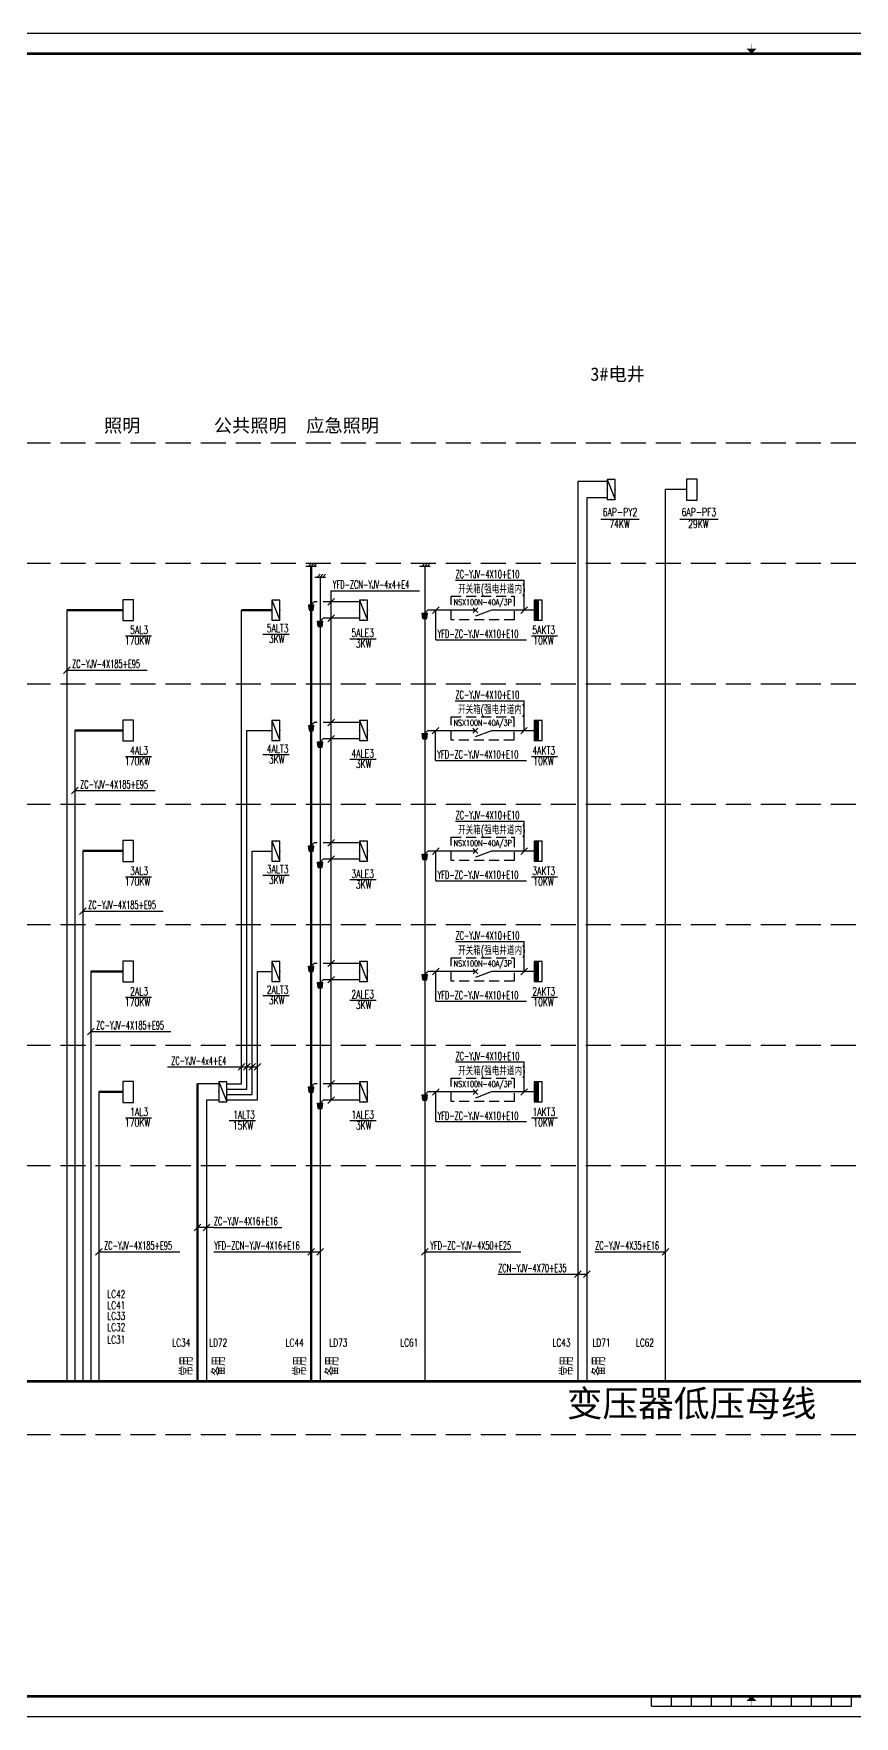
# Model space of a CAD drawing. Extents: x -336391 to 664021, y -458009 to -178412.
# Drawn here: x -54269 to -13253, y -458009 to -373909 of the extents above; entities that cross this region are included whole.
import ezdxf
from ezdxf.enums import TextEntityAlignment as Align

# ---------------------------------------------------------------- set-up
doc = ezdxf.new("R2010")
doc.units = 0
doc.header["$LTSCALE"] = 1000
doc.header["$MEASUREMENT"] = 0
doc.linetypes.add('DASH', pattern=[0.35, 0.25, -0.1])
doc.linetypes.add('DASHED2', pattern=[0.375, 0.25, -0.125])
doc.layers.get('0').update_dxf_attribs({"linetype": 'CONTINUOUS'})
for name, color, linetype in [('A-墙线', 7, 'CONTINUOUS'), ('EQUIP', 3, 'CONTINUOUS'), ('SIG_TEXT', 7, 'CONTINUOUS'), ('STAIR', 4, 'CONTINUOUS'), ('WIRE-照明', 6, 'CONTINUOUS'), ('图框', 7, 'CONTINUOUS'), ('电气-文字', 4, 'CONTINUOUS')]:
    doc.layers.add(name, color=color, linetype=linetype)
doc.layers.add('WIRE', color=6, linetype='CONTINUOUS', lineweight=50)
doc.styles.add('_TCH_LABEL', font='COMPLEX', dxfattribs={"bigfont": 'GBCBIG'})
doc.styles.add('HT', font='simhei.ttf')
doc.styles.add('HZ', font='tjromans.shx', dxfattribs={"width": 0.75, "bigfont": 'tjhztxt.shx'})
doc.styles.add('HZTXT', font='tj-romans1.shx', dxfattribs={"width": 0.6, "bigfont": 'hztxt.shx'})
doc.styles.get("Standard").update_dxf_attribs({"font": 'simplex.shx', "bigfont": 'hztxt.shx'})
doc.styles.add('STYLE2', font='')
doc.styles.get('STYLE2').set_extended_font_data('SimSun')

# ---------------------------------------------------------------- blocks, each defined once
blk = doc.blocks.new('$equip$00001416')
for p, q in [((0.75, 0.6), (-0.75, 0.6)), ((-0.75, 0), (0.75, 0.6)), ((-0.75, 0.6), (-0.75, 0)), ((-0.75, 0), (0.75, 0)), ((0.75, 0), (0.75, 0.6))]:
    blk.add_line(p, q)
for p in [(-0.75, 0.3), (0, 0.6), (0, 0), (0.75, 0.3)]:
    blk.add_point(p)
at = {"style": '_TCH_LABEL', "flags": 9}
blk.add_attdef('A', (0, 0), '', height=0.00002, dxfattribs=at)
blk = doc.blocks.new('_LINKPT1')
at = {"color": 0}
blk.add_line((0, 0), (0, 0), dxfattribs=at)
blk = doc.blocks.new('1J1E78OP')
for p, q in [((0.78, 0.4), (-0.78, 0.4)), ((-0.78, 0.4), (-0.78, -0.4)), ((0.78, -0.4), (0.78, 0.4)), ((-0.78, -0.4), (0.78, -0.4))]:
    blk.add_line(p, q)
at = {"const_width": 0.04}
blk.add_lwpolyline([(-0.78, 0.4), (-0.78, -0.4), (0.78, -0.4), (0.78, 0.4)], close=True, dxfattribs=at)
at = {"xscale": 0.002, "yscale": 0.002, "zscale": 0.002}
for p in [(-0.78, 0), (0, 0.4), (0.78, 0), (0, -0.4)]:
    blk.add_blockref('_LINKPT1', p, dxfattribs=at)
at = {"flags": 9}
blk.add_attdef('A', (0, 0), '', height=0.00002, dxfattribs=at)
blk = doc.blocks.new('*X87')
at = {"color": 0}
for p, q in [((-250, 33), (-183, 100)), ((-250, 68), (-218, 100)), ((-247, 0), (-147, 100)), ((-212, 0), (-112, 100)), ((-177, 0), (-77, 100)), ((-141, 0), (-41, 100)), ((-106, 0), (-6, 100)), ((-71, 0), (29, 100)), ((-35, 0), (65, 100)), ((0, 0), (100, 100)), ((35, 0), (135, 100)), ((71, 0), (171, 100)), ((106, 0), (206, 100)), ((141, 0), (241, 100)), ((177, 0), (250, 73)), ((212, 0), (250, 38)), ((247, 0), (250, 3))]:
    blk.add_line(p, q, dxfattribs=at)
blk = doc.blocks.new('_Z1')
at = {"color": 0}
for p, q in [((-0.75, 0.6), (-0.75, 0)), ((0.75, 0.6), (-0.75, 0.6)), ((-0.75, 0.3), (0.75, 0.3)), ((-0.75, 0), (0.75, 0)), ((0.75, 0), (0.75, 0.6))]:
    blk.add_line(p, q, dxfattribs=at)
at = {"color": 0, "const_width": 0.3}
blk.add_lwpolyline([(-0.75, 0.15), (0.75, 0.15)], dxfattribs=at)
at = {"color": 0, "xscale": 0.003, "yscale": 0.003, "zscale": 0.003}
blk.add_blockref('*X87', (0, 0), dxfattribs=at)
at = {"color": 0}
for p in [(-0.75, 0.3), (0, 0.6), (0, 0), (0.75, 0.3)]:
    blk.add_blockref('_LINKPT1', p, dxfattribs=at)
at = {"color": 0, "width": 0.8, "flags": 9}
blk.add_attdef('A', (0, 0), '', height=0.00003, dxfattribs=at)
blk.add_attdef('A', (0, 0), '', height=0.00003, dxfattribs=at)
blk = doc.blocks.new('tk2')
at = {"layer": '图框'}
for p, q in [((118900, 84100), (0, 84100)), ((55200, 511), (55200, 1011)), ((56200, 511), (56200, 1011)), ((57200, 511), (57200, 1011)), ((58200, 511), (58200, 1011)), ((59200, 511), (59200, 1011)), ((61200, 511), (61200, 1011)), ((62200, 511), (62200, 1011)), ((63200, 511), (63200, 1011)), ((64200, 511), (64200, 1011)), ((65200, 511), (65200, 1011)), ((0, 0), (118900, 0)), ((55200, 511), (65200, 511))]:
    blk.add_line(p, q, dxfattribs=at)
at = {"layer": '图框', "const_width": 30}
for points in [[(60200, 83350), (60200, 83600)], [(60200, 761), (60200, 511)]]:
    blk.add_lwpolyline(points, dxfattribs=at)
at = {"layer": '图框', "const_width": 120}
blk.add_lwpolyline([(117900, 1000), (117900, 83100), (2500, 83100), (2500, 1000)], close=True, dxfattribs=at)
at = {"layer": '图框'}
for points in [[(59950, 83350), (60450, 83350), (60200, 83100)], [(60450, 761), (59950, 761), (60200, 1011)]]:
    blk.add_solid(points, dxfattribs=at)

msp = doc.modelspace()

# ---------------------------------------------------------------- hatches: boundary and pattern name
at = {"layer": 'WIRE-照明'}
h = msp.add_hatch(dxfattribs=at)
h.set_pattern_fill('ANSI31', color=3, scale=133.333333, style=0)
h.set_pattern_definition([(45, (-9671.391, -394706.017), (-9.4280904, 9.4280904), [])])
h.paths.add_polyline_path([(-40532.4, -402459.1), (-40265.8, -402459.1), (-40299.1, -402725.8), (-40499.1, -402725.8)])
h = msp.add_hatch(dxfattribs=at)
h.set_pattern_fill('ANSI31', color=3, scale=133.333333, style=0)
h.set_pattern_definition([(45, (-9225.103, -395522.386), (-9.4280904, 9.4280904), [])])
h.paths.add_polyline_path([(-40086.1, -403275.5), (-39819.5, -403275.5), (-39852.8, -403542.2), (-40052.8, -403542.2)])
h = msp.add_hatch(dxfattribs=at)
h.set_pattern_fill('ANSI31', color=3, scale=133.333333, style=0)
h.set_pattern_definition([(45, (-3996.338, -395114.883), (-9.4280904, 9.4280904), [])])
h.paths.add_polyline_path([(-34857.4, -402868), (-34590.7, -402868), (-34624, -403134.7), (-34824, -403134.7)])
h = msp.add_hatch(dxfattribs=at)
h.set_pattern_fill('ANSI31', color=3, scale=133.333333, style=0)
h.set_pattern_definition([(45, (-9671.391, -400727.003), (-9.4280904, 9.4280904), [])])
h.paths.add_polyline_path([(-40532.4, -408480.1), (-40265.8, -408480.1), (-40299.1, -408746.8), (-40499.1, -408746.8)])
h = msp.add_hatch(dxfattribs=at)
h.set_pattern_fill('ANSI31', color=3, scale=133.333333, style=0)
h.set_pattern_definition([(45, (-9225.103, -401543.372), (-9.4280904, 9.4280904), [])])
h.paths.add_polyline_path([(-40086.1, -409296.5), (-39819.5, -409296.5), (-39852.8, -409563.2), (-40052.8, -409563.2)])
h = msp.add_hatch(dxfattribs=at)
h.set_pattern_fill('ANSI31', color=3, scale=133.333333, style=0)
h.set_pattern_definition([(45, (-3996.338, -401135.869), (-9.4280904, 9.4280904), [])])
h.paths.add_polyline_path([(-34857.4, -408889), (-34590.7, -408889), (-34624, -409155.7), (-34824, -409155.7)])
h = msp.add_hatch(dxfattribs=at)
h.set_pattern_fill('ANSI31', color=3, scale=133.333333, style=0)
h.set_pattern_definition([(45, (-9671.391, -406747.989), (-9.4280904, 9.4280904), [])])
h.paths.add_polyline_path([(-40532.4, -414501.1), (-40265.8, -414501.1), (-40299.1, -414767.8), (-40499.1, -414767.8)])
h = msp.add_hatch(dxfattribs=at)
h.set_pattern_fill('ANSI31', color=3, scale=133.333333, style=0)
h.set_pattern_definition([(45, (-9225.103, -407564.358), (-9.4280904, 9.4280904), [])])
h.paths.add_polyline_path([(-40086.1, -415317.5), (-39819.5, -415317.5), (-39852.8, -415584.2), (-40052.8, -415584.2)])
h = msp.add_hatch(dxfattribs=at)
h.set_pattern_fill('ANSI31', color=3, scale=133.333333, style=0)
h.set_pattern_definition([(45, (-3996.338, -407156.855), (-9.4280904, 9.4280904), [])])
h.paths.add_polyline_path([(-34857.4, -414910), (-34590.7, -414910), (-34624, -415176.6), (-34824, -415176.6)])
h = msp.add_hatch(dxfattribs=at)
h.set_pattern_fill('ANSI31', color=3, scale=133.333333, style=0)
h.set_pattern_definition([(45, (-9671.391, -412768.976), (-9.4280904, 9.4280904), [])])
h.paths.add_polyline_path([(-40532.4, -420522.1), (-40265.8, -420522.1), (-40299.1, -420788.8), (-40499.1, -420788.8)])
h = msp.add_hatch(dxfattribs=at)
h.set_pattern_fill('ANSI31', color=3, scale=133.333333, style=0)
h.set_pattern_definition([(45, (-9225.103, -413585.345), (-9.4280904, 9.4280904), [])])
h.paths.add_polyline_path([(-40086.1, -421338.5), (-39819.5, -421338.5), (-39852.8, -421605.1), (-40052.8, -421605.1)])
h = msp.add_hatch(dxfattribs=at)
h.set_pattern_fill('ANSI31', color=3, scale=133.333333, style=0)
h.set_pattern_definition([(45, (-3996.338, -413177.841), (-9.4280904, 9.4280904), [])])
h.paths.add_polyline_path([(-34857.4, -420931), (-34590.7, -420931), (-34624, -421197.6), (-34824, -421197.6)])
h = msp.add_hatch(dxfattribs=at)
h.set_pattern_fill('ANSI31', color=3, scale=133.333333, style=0)
h.set_pattern_definition([(45, (-9671.391, -418789.962), (-9.4280904, 9.4280904), [])])
h.paths.add_polyline_path([(-40532.4, -426543.1), (-40265.8, -426543.1), (-40299.1, -426809.8), (-40499.1, -426809.8)])
h = msp.add_hatch(dxfattribs=at)
h.set_pattern_fill('ANSI31', color=3, scale=133.333333, style=0)
h.set_pattern_definition([(45, (-3996.338, -419198.828), (-9.4280904, 9.4280904), [])])
h.paths.add_polyline_path([(-34857.4, -426952), (-34590.7, -426952), (-34624, -427218.6), (-34824, -427218.6)])
h = msp.add_hatch(dxfattribs=at)
h.set_pattern_fill('ANSI31', color=3, scale=133.333333, style=0)
h.set_pattern_definition([(45, (-9225.103, -419606.331), (-9.4280904, 9.4280904), [])])
h.paths.add_polyline_path([(-40086.1, -427359.5), (-39819.5, -427359.5), (-39852.8, -427626.1), (-40052.8, -427626.1)])

# ---------------------------------------------------------------- linework, layer by layer
at = {"layer": 'EQUIP'}
for p, q in [((-32067.4, -402600), (-32307.4, -402840)), ((-32307.4, -402600), (-32067.4, -402840)), ((-31387.4, -402720), (-32193, -403023.4)), ((-32072.9, -408626.3), (-32312.9, -408866.3)), ((-32312.9, -408626.3), (-32072.9, -408866.3)), ((-31392.9, -408746.3), (-32198.6, -409049.7)), ((-32067.4, -414642), (-32307.4, -414882)), ((-32307.4, -414642), (-32067.4, -414882)), ((-31387.4, -414762), (-32193, -415065.4)), ((-32067.4, -420663), (-32307.4, -420903)), ((-32307.4, -420663), (-32067.4, -420903)), ((-31387.4, -420783), (-32193, -421086.4)), ((-32067.4, -426684), (-32307.4, -426924)), ((-32307.4, -426684), (-32067.4, -426924)), ((-31387.4, -426804), (-32193, -427107.4))]:
    msp.add_line(p, q, dxfattribs=at)
at = {"layer": 'SIG_TEXT'}
for p, q in [((-25917.9, -398176), (-24001.4, -398176)), ((-21976.9, -398174.8), (-20060.4, -398174.8)), ((-39397.2, -427211.5), (-39397.2, -401755.1)), ((-39397.2, -401755.1), (-34979, -401755.1)), ((-33194.7, -401220.4), (-29756.9, -401220.4)), ((-29756.9, -402720), (-29756.9, -401220.4)), ((-39562.1, -402476.2), (-39232.2, -402146.2)), ((-34340.7, -402885), (-34010.7, -402555)), ((-34175.7, -404202.8), (-34175.7, -402720)), ((-29921.9, -402885), (-29591.9, -402555)), ((-39562.1, -403292.5), (-39232.2, -402962.5)), ((-49681.3, -404008.7), (-48375.7, -404008.7)), ((-42810.4, -403919.2), (-41504.9, -403919.2)), ((-38464.7, -404149.5), (-37159.2, -404149.5)), ((-34175.7, -404202.8), (-29635.4, -404202.8)), ((-29393.8, -404008.8), (-28088.3, -404008.8)), ((-52776.5, -405885.5), (-52446.5, -405555.5)), ((-52611.5, -405720.5), (-48588.3, -405720.5)), ((-33200.2, -407246.6), (-29762.5, -407246.6)), ((-29762.5, -408746.3), (-29762.5, -407246.6)), ((-39562.1, -408497.1), (-39232.2, -408167.2)), ((-34346.2, -408911.3), (-34016.2, -408581.3)), ((-29927.5, -408911.3), (-29597.5, -408581.3)), ((-39562.1, -409313.5), (-39232.2, -408983.5)), ((-34181.2, -410229.1), (-34181.2, -408746.3)), ((-49681.3, -410029.7), (-48375.7, -410029.7)), ((-42810.4, -409940.2), (-41504.9, -409940.2)), ((-38464.7, -410170.5), (-37159.2, -410170.5)), ((-34181.2, -410229.1), (-29641, -410229.1)), ((-29393.8, -410029.8), (-28088.3, -410029.8)), ((-52376.5, -411906.5), (-52046.5, -411576.5)), ((-52211.5, -411741.5), (-48188.3, -411741.5)), ((-33194.7, -413262.4), (-29756.9, -413262.4)), ((-29756.9, -414762), (-29756.9, -413262.4)), ((-39562.1, -414518.1), (-39232.2, -414188.1)), ((-34340.7, -414927), (-34010.7, -414597)), ((-29921.9, -414927), (-29591.9, -414597)), ((-39562.1, -415334.5), (-39232.2, -415004.5)), ((-34175.7, -416244.8), (-34175.7, -414762)), ((-49681.3, -416050.7), (-48375.7, -416050.7)), ((-42810.4, -415961.2), (-41504.9, -415961.2)), ((-38464.7, -416191.5), (-37159.2, -416191.5)), ((-34175.7, -416244.8), (-29635.4, -416244.8)), ((-29393.8, -416050.7), (-28088.3, -416050.7)), ((-51976.5, -417927.5), (-51646.5, -417597.5)), ((-51811.5, -417762.5), (-47788.3, -417762.5)), ((-33194.7, -419283.3), (-29756.9, -419283.3)), ((-29756.9, -420783), (-29756.9, -419283.3)), ((-39562.1, -420539.1), (-39232.2, -420209.1)), ((-39562.1, -421355.5), (-39232.2, -421025.5)), ((-34340.7, -420948), (-34010.7, -420618)), ((-34175.7, -422265.8), (-34175.7, -420783)), ((-29921.9, -420948), (-29591.9, -420618)), ((-49681.3, -422071.7), (-48375.7, -422071.7)), ((-42810.4, -421982.1), (-41504.9, -421982.1)), ((-29393.8, -422071.7), (-28088.3, -422071.7)), ((-38464.7, -422212.4), (-37159.2, -422212.4)), ((-34175.7, -422265.8), (-29635.4, -422265.8)), ((-51576.5, -423948.5), (-51246.5, -423618.5)), ((-51411.5, -423783.5), (-47411.2, -423783.5)), ((-44053, -425714.7), (-43723, -425384.7)), ((-43786.3, -425714.7), (-43456.3, -425384.7)), ((-43519.6, -425714.7), (-43189.7, -425384.7)), ((-43253, -425714.7), (-42923, -425384.7)), ((-33194.7, -425304.3), (-29756.9, -425304.3)), ((-29756.9, -426804), (-29756.9, -425304.3)), ((-47585, -425549.7), (-43836, -425549.7)), ((-43836, -425549.7), (-43088, -425549.7)), ((-39562.1, -426560.1), (-39232.2, -426230.1)), ((-39562.1, -427376.5), (-39232.2, -427046.5)), ((-34340.7, -426969), (-34010.7, -426639)), ((-34175.7, -428286.8), (-34175.7, -426804)), ((-29921.9, -426969), (-29591.9, -426639)), ((-49681.3, -428092.7), (-48375.7, -428092.7)), ((-44492.8, -428233.4), (-43187.3, -428233.4)), ((-38464.7, -428233.4), (-37159.2, -428233.4)), ((-34175.7, -428286.8), (-29635.4, -428286.8)), ((-29393.8, -428092.7), (-28088.3, -428092.7)), ((-46239.2, -433739.5), (-45909.2, -433409.5)), ((-45275.5, -433574.5), (-46074.2, -433574.5)), ((-45792.9, -433739.5), (-45462.9, -433409.5)), ((-45275.5, -433574.5), (-41871.2, -433574.5)), ((-51176.5, -434956.7), (-50846.5, -434626.7)), ((-51011.5, -434791.7), (-46970.8, -434791.7)), ((-45260.5, -434791.7), (-40753.2, -434791.7)), ((-40753.2, -434791.7), (-39952.8, -434791.7)), ((-40564.1, -434956.7), (-40234.1, -434626.7)), ((-40117.8, -434956.7), (-39787.8, -434626.7)), ((-34889, -434956.6), (-34559, -434626.7)), ((-34724, -434791.7), (-29921.5, -434791.7)), ((-26218.3, -434790.6), (-22684.7, -434790.6)), ((-22849.7, -434955.6), (-22519.7, -434625.6)), ((-31065.7, -435914), (-27162.1, -435914)), ((-27237, -436079), (-26907, -435749)), ((-27162.1, -435914), (-26625.7, -435914)), ((-26790.7, -436079), (-26460.7, -435749))]:
    msp.add_line(p, q, dxfattribs=at)
at = {"layer": 'SIG_TEXT', "linetype": 'DASHED2', "ltscale": 2}
for points in [[(-33404.8, -402030.4), (-30260.1, -402030.4), (-30260.1, -403198.4), (-33404.8, -403198.4)], [(-33410.4, -408056.6), (-30265.7, -408056.6), (-30265.7, -409224.6), (-33410.4, -409224.6)], [(-33404.8, -414072.3), (-30260.1, -414072.3), (-30260.1, -415240.4), (-33404.8, -415240.4)], [(-33404.8, -420093.3), (-30260.1, -420093.3), (-30260.1, -421261.3), (-33404.8, -421261.3)], [(-33404.8, -426114.3), (-30260.1, -426114.3), (-30260.1, -427282.3), (-33404.8, -427282.3)]]:
    msp.add_lwpolyline(points, close=True, dxfattribs=at)
at = {"layer": 'STAIR', "linetype": 'DASH', "ltscale": 5}
for p, q in [((-61671.9, -394354.5), (15329.3, -394354.5)), ((-61671.9, -394354.5), (15329.3, -394354.5)), ((-61671.9, -400375.5), (15329.3, -400375.5)), ((-61671.9, -400375.5), (15329.3, -400375.5)), ((-61671.9, -406396.5), (15329.3, -406396.5)), ((-61671.9, -406396.5), (15329.3, -406396.5)), ((-61671.9, -412417.5), (15329.3, -412417.5)), ((-61671.9, -418438.5), (15329.3, -418438.5)), ((-61671.9, -424459.5), (15329.3, -424459.5)), ((-61671.9, -430480.4), (15329.3, -430480.4)), ((-61671.9, -443917.4), (15329.3, -443917.4))]:
    msp.add_line(p, q, dxfattribs=at)
at = {"layer": 'WIRE'}
for p, q in [((-40399.1, -400516.9), (-40399.1, -441271.4)), ((-49804.8, -402716.9), (-52611.5, -402716.9)), ((-42361.6, -402719.3), (-43888, -402719.3)), ((-49804.8, -408737.9), (-52211.5, -408737.9)), ((-49804.8, -414758.9), (-51811.5, -414758.9)), ((-49804.8, -420779.9), (-51411.5, -420779.9)), ((-49804.8, -426800.9), (-51011.5, -426800.9)), ((-46074.2, -426395.1), (-46074.2, -441271.4))]:
    msp.add_line(p, q, dxfattribs=at)
at = {"layer": 'WIRE-照明'}
for p, q in [((-25613.3, -396290.2), (-27072, -396290.2)), ((-27072, -396290.2), (-27072, -441271.4)), ((-21634.8, -396694.9), (-22684.7, -396697.9)), ((-22684.7, -441270.3), (-22684.7, -396697.9)), ((-25613.3, -397106.5), (-26625.7, -397106.5)), ((-26625.7, -397106.5), (-26625.7, -441271.4)), ((-40665.8, -400516.9), (-40132.4, -400516.9)), ((-40532.4, -400516.9), (-40391, -400375.5)), ((-40399.1, -400516.9), (-40257.7, -400375.5)), ((-40265.8, -400516.9), (-40124.3, -400375.5)), ((-40219.5, -401069.7), (-39686.1, -401069.7)), ((-40086.1, -401069.7), (-39944.7, -400928.3)), ((-39952.8, -401069.7), (-39811.4, -400928.3)), ((-39952.8, -401069.7), (-39952.8, -441271.4)), ((-39819.5, -401069.7), (-39678, -400928.3)), ((-34990.7, -400517.6), (-34457.4, -400517.6)), ((-34857.4, -400517.6), (-34715.9, -400376.2)), ((-34724, -400517.6), (-34582.6, -400376.2)), ((-34724, -400517.6), (-34724, -441271.4)), ((-34590.7, -400517.6), (-34449.3, -400376.2)), ((-52611.5, -402716.9), (-52611.5, -441271.4)), ((-43888, -426396.5), (-43888, -402719.3)), ((-40399.1, -402459.1), (-40242.3, -402311.2)), ((-40105.1, -402311.2), (-40242.3, -402311.2)), ((-37986.5, -402311.2), (-39799, -402311.2)), ((-34724, -402868), (-34567.3, -402720)), ((-32187.4, -402720), (-34567.3, -402720)), ((-29253.7, -402720), (-31387.4, -402720)), ((-39952.8, -403275.5), (-39796.1, -403127.5)), ((-37986.5, -403127.5), (-39796.1, -403127.5)), ((-40399.1, -408480.1), (-40242.3, -408332.1)), ((-40105.1, -408332.1), (-40242.3, -408332.1)), ((-37986.5, -408332.1), (-39799, -408332.1)), ((-52211.5, -408737.9), (-52211.5, -441271.4)), ((-43621.3, -408740.3), (-42361.6, -408740.3)), ((-43621.3, -426663.2), (-43621.3, -408740.3)), ((-39952.8, -409296.5), (-39796.1, -409148.5)), ((-37986.5, -409148.5), (-39796.1, -409148.5)), ((-34724, -408889), (-34567.3, -408741)), ((-32192.9, -408746.3), (-34572.9, -408746.3)), ((-29259.3, -408746.3), (-31392.9, -408746.3)), ((-40399.1, -414501.1), (-40242.3, -414353.1)), ((-40105.1, -414353.1), (-40242.3, -414353.1)), ((-37986.5, -414353.1), (-39799, -414353.1)), ((-51811.5, -414758.9), (-51811.5, -441271.4)), ((-43354.6, -414761.3), (-42361.6, -414761.3)), ((-43354.6, -426929.9), (-43354.6, -414761.3)), ((-39952.8, -415317.5), (-39796.1, -415169.5)), ((-37986.5, -415169.5), (-39796.1, -415169.5)), ((-34724, -414910), (-34567.3, -414762)), ((-32187.4, -414762), (-34567.3, -414762)), ((-29253.7, -414762), (-31387.4, -414762)), ((-40399.1, -420522.1), (-40242.3, -420374.1)), ((-40105.1, -420374.1), (-40242.3, -420374.1)), ((-37986.5, -420374.1), (-39799, -420374.1)), ((-51411.5, -420779.9), (-51411.5, -441271.4)), ((-43088, -420782.3), (-42361.6, -420782.3)), ((-43088, -427196.5), (-43088, -420782.3)), ((-39952.8, -421338.5), (-39796.1, -421190.5)), ((-37986.5, -421190.5), (-39796.1, -421190.5)), ((-34724, -420931), (-34567.3, -420783)), ((-32187.4, -420783), (-34567.3, -420783)), ((-29253.7, -420783), (-31387.4, -420783)), ((-51011.5, -426800.9), (-51011.5, -441271.4)), ((-45015.5, -426395.1), (-46074.2, -426395.1)), ((-45627.9, -427211.5), (-45627.9, -441271.4)), ((-45015.5, -427211.5), (-45627.9, -427211.5)), ((-44615.5, -426396.5), (-43888, -426396.5)), ((-44615.5, -426663.2), (-43621.3, -426663.2)), ((-44615.5, -426929.9), (-43354.6, -426929.9)), ((-44615.5, -427196.5), (-43088, -427196.5)), ((-40399.1, -426543.1), (-40242.3, -426395.1)), ((-40105.1, -426395.1), (-40242.3, -426395.1)), ((-39952.8, -427359.5), (-39796.1, -427211.5)), ((-37986.5, -426395.1), (-39799, -426395.1)), ((-37986.5, -427211.5), (-39796.1, -427211.5)), ((-34724, -426952), (-34567.3, -426804)), ((-32187.4, -426804), (-34567.3, -426804)), ((-29253.7, -426804), (-31387.4, -426804))]:
    msp.add_line(p, q, dxfattribs=at)
at = {"layer": 'WIRE-照明', "color": 3}
for p, q in [((-40532.4, -402459.1), (-40265.8, -402459.1)), ((-40499.1, -402725.8), (-40299.1, -402725.8)), ((-40299.1, -402725.8), (-40265.8, -402459.1)), ((-40086.1, -403275.5), (-39819.5, -403275.5)), ((-40052.8, -403542.2), (-40086.1, -403275.5)), ((-40086.1, -403275.5), (-39819.5, -403275.5)), ((-40052.8, -403542.2), (-39852.8, -403542.2)), ((-39852.8, -403542.2), (-39819.5, -403275.5)), ((-34857.4, -402868), (-34590.7, -402868)), ((-34824, -403134.7), (-34857.4, -402868)), ((-34857.4, -402868), (-34590.7, -402868)), ((-34824, -403134.7), (-34624, -403134.7)), ((-34624, -403134.7), (-34590.7, -402868)), ((-40532.4, -408480.1), (-40265.8, -408480.1)), ((-40299.1, -408746.8), (-40265.8, -408480.1)), ((-40499.1, -408746.8), (-40299.1, -408746.8)), ((-40086.1, -409296.5), (-39819.5, -409296.5)), ((-40052.8, -409563.2), (-40086.1, -409296.5)), ((-40086.1, -409296.5), (-39819.5, -409296.5)), ((-40052.8, -409563.2), (-39852.8, -409563.2)), ((-39852.8, -409563.2), (-39819.5, -409296.5)), ((-34857.4, -408889), (-34590.7, -408889)), ((-34824, -409155.7), (-34857.4, -408889)), ((-34857.4, -408889), (-34590.7, -408889)), ((-34824, -409155.7), (-34624, -409155.7)), ((-34624, -409155.7), (-34590.7, -408889)), ((-40532.4, -414501.1), (-40265.8, -414501.1)), ((-40499.1, -414767.8), (-40532.4, -414501.1)), ((-40299.1, -414767.8), (-40265.8, -414501.1)), ((-40499.1, -414767.8), (-40299.1, -414767.8)), ((-40086.1, -415317.5), (-39819.5, -415317.5)), ((-40052.8, -415584.2), (-40086.1, -415317.5)), ((-40086.1, -415317.5), (-39819.5, -415317.5)), ((-39852.8, -415584.2), (-39819.5, -415317.5)), ((-34857.4, -414910), (-34590.7, -414910)), ((-34824, -415176.6), (-34857.4, -414910)), ((-34857.4, -414910), (-34590.7, -414910)), ((-34824, -415176.6), (-34624, -415176.6)), ((-34624, -415176.6), (-34590.7, -414910)), ((-40052.8, -415584.2), (-39852.8, -415584.2)), ((-40499.1, -420788.8), (-40532.4, -420522.1)), ((-40532.4, -420522.1), (-40265.8, -420522.1)), ((-40499.1, -420788.8), (-40299.1, -420788.8)), ((-40299.1, -420788.8), (-40265.8, -420522.1)), ((-40086.1, -421338.5), (-39819.5, -421338.5)), ((-40052.8, -421605.1), (-40086.1, -421338.5)), ((-40086.1, -421338.5), (-39819.5, -421338.5)), ((-39852.8, -421605.1), (-39819.5, -421338.5)), ((-34857.4, -420931), (-34590.7, -420931)), ((-34824, -421197.6), (-34857.4, -420931)), ((-34857.4, -420931), (-34590.7, -420931)), ((-34824, -421197.6), (-34624, -421197.6)), ((-34624, -421197.6), (-34590.7, -420931)), ((-40052.8, -421605.1), (-39852.8, -421605.1)), ((-40532.4, -426543.1), (-40265.8, -426543.1)), ((-40499.1, -426809.8), (-40532.4, -426543.1)), ((-40499.1, -426809.8), (-40299.1, -426809.8)), ((-40299.1, -426809.8), (-40265.8, -426543.1)), ((-34857.4, -426952), (-34590.7, -426952)), ((-34824, -427218.6), (-34857.4, -426952)), ((-34857.4, -426952), (-34590.7, -426952)), ((-34824, -427218.6), (-34624, -427218.6)), ((-34624, -427218.6), (-34590.7, -426952)), ((-40086.1, -427359.5), (-39819.5, -427359.5)), ((-40052.8, -427626.1), (-40086.1, -427359.5)), ((-40086.1, -427359.5), (-39819.5, -427359.5)), ((-40052.8, -427626.1), (-39852.8, -427626.1)), ((-39852.8, -427626.1), (-39819.5, -427359.5))]:
    msp.add_line(p, q, dxfattribs=at)
at = {"layer": 'WIRE-照明', "const_width": 133.3}
msp.add_lwpolyline([(-59566.2, -441271.4), (11438.6, -441271.4)], dxfattribs=at)

# ---------------------------------------------------------------- block references
at = {"layer": 'A-墙线'}
msp.add_blockref('tk2', (-78592.5, -458008.9), dxfattribs=at)
at = {"layer": 'EQUIP', "xscale": 666.6666666665988, "yscale": 666.6666666665988, "rotation": 270}
for name, p, zscale in [('$equip$00001416', (-25613.3, -396698.4), 666.6666666666667), ('1J1E78OP', (-21371.2, -396697.9), 666.6666666665988), ('1J1E78OP', (-49541.2, -402720), 666.6666666665988), ('$equip$00001416', (-42361.6, -402719.3), 666.6666666665988), ('$equip$00001416', (-37986.5, -402719.3), 666.6666666666667), ('_Z1', (-29253.7, -402720), 666.6666666665988), ('1J1E78OP', (-49541.2, -408741), 666.6666666665988), ('$equip$00001416', (-42361.6, -408740.3), 666.6666666665988), ('$equip$00001416', (-37986.5, -408740.3), 666.6666666666667), ('_Z1', (-29253.7, -408741), 666.6666666665988), ('1J1E78OP', (-49541.2, -414762), 666.6666666665988), ('$equip$00001416', (-42361.6, -414761.3), 666.6666666665988), ('$equip$00001416', (-37986.5, -414761.3), 666.6666666666667), ('_Z1', (-29253.7, -414762), 666.6666666665988), ('1J1E78OP', (-49541.2, -420783), 666.6666666665988), ('$equip$00001416', (-42361.6, -420782.3), 666.6666666665988), ('$equip$00001416', (-37986.5, -420782.3), 666.6666666666667), ('_Z1', (-29253.7, -420783), 666.6666666665988), ('1J1E78OP', (-49541.2, -426803.9), 666.6666666665988), ('$equip$00001416', (-45015.5, -426803.3), 666.6666666666667), ('$equip$00001416', (-37986.5, -426803.3), 666.6666666666667), ('_Z1', (-29253.7, -426804), 666.6666666665988)]:
    msp.add_blockref(name, p, dxfattribs=dict(at, zscale=zscale))

# ---------------------------------------------------------------- texts
at = {"layer": 'SIG_TEXT', "color": 7, "style": 'STYLE2'}
for s, p in [('3#电井', (-26447.4, -391258)), ('照明', (-50753.7, -393823.3)), ('公共照明 ', (-45263.7, -393823.3)), ('应急照明 ', (-40647.4, -393823.3))]:
    msp.add_text(s, height=666.67, dxfattribs=at).set_placement(p)
at = {"layer": 'SIG_TEXT'}
for s, style, width, p in [('6AP-PY2', 'HZ', 0.7, (-25826.3, -398019.3)), ('6AP-PF3', 'HZ', 0.7, (-21885.3, -398018.2)), ('ZC-YJV-4X10+E10', 'HZ', 0.6, (-33181.8, -401123.8)), ('YFD-ZCN-YJV-4x4+E4', 'HZ', 0.6, (-39318.2, -401644.1)), ('开关箱(强电井道内)', 'HZTXT', 0.7, (-33055.7, -401885.1, -4074.5)), ('5AL3', 'HZ', 0.7, (-49450.6, -403913.4)), ('5ALT3', 'HZ', 0.7, (-42619.8, -403829.8)), ('5ALE3', 'HZ', 0.7, (-38389.2, -404060.1)), ('5AKT3', 'HZ', 0.7, (-29345.5, -403913.4)), ('YFD-ZC-YJV-4X10+E10', 'HZ', 0.6, (-34084.6, -404106.3)), ('ZC-YJV-4X185+E95', 'HZ', 0.6, (-52347, -405609.5)), ('ZC-YJV-4X10+E10', 'HZ', 0.6, (-33187.4, -407150.1)), ('开关箱(强电井道内)', 'HZTXT', 0.7, (-33061.3, -407911.4, -4074.5)), ('4AL3', 'HZ', 0.7, (-49450.6, -409934.3)), ('4ALT3', 'HZ', 0.7, (-42619.8, -409850.8)), ('4AKT3', 'HZ', 0.7, (-29345.5, -409934.4)), ('4ALE3', 'HZ', 0.7, (-38389.2, -410081.1)), ('YFD-ZC-YJV-4X10+E10', 'HZ', 0.6, (-34090.2, -410132.5)), ('ZC-YJV-4X185+E95', 'HZ', 0.6, (-51947, -411630.5)), ('ZC-YJV-4X10+E10', 'HZ', 0.6, (-33181.8, -413165.8)), ('开关箱(强电井道内)', 'HZTXT', 0.7, (-33055.7, -413927.1, -4074.5)), ('3AL3', 'HZ', 0.7, (-49450.6, -415955.3)), ('3ALT3', 'HZ', 0.7, (-42619.8, -415871.8)), ('3ALE3', 'HZ', 0.7, (-38389.2, -416102.1)), ('YFD-ZC-YJV-4X10+E10', 'HZ', 0.6, (-34084.6, -416148.2)), ('3AKT3', 'HZ', 0.7, (-29345.5, -415955.4)), ('ZC-YJV-4X185+E95', 'HZ', 0.6, (-51547, -417651.5)), ('ZC-YJV-4X10+E10', 'HZ', 0.6, (-33181.8, -419186.8)), ('开关箱(强电井道内)', 'HZTXT', 0.7, (-33055.7, -419948.1, -4074.5)), ('2AL3', 'HZ', 0.7, (-49450.6, -421976.3)), ('2ALT3', 'HZ', 0.7, (-42619.8, -421892.8)), ('2ALE3', 'HZ', 0.7, (-38389.2, -422123.1)), ('YFD-ZC-YJV-4X10+E10', 'HZ', 0.6, (-34084.6, -422169.2)), ('2AKT3', 'HZ', 0.7, (-29345.5, -421976.3)), ('ZC-YJV-4X185+E95', 'HZ', 0.6, (-51147, -423672.5)), ('ZC-YJV-4x4+E4', 'HZ', 0.6, (-47389.8, -425438.7)), ('ZC-YJV-4X10+E10', 'HZ', 0.6, (-33181.8, -425207.8)), ('开关箱(强电井道内)', 'HZTXT', 0.7, (-33055.7, -425969.1, -4074.5)), ('1AL3', 'HZ', 0.7, (-49450.6, -427997.3)), ('1ALT3', 'HZ', 0.7, (-44302.2, -428144.1)), ('1ALE3', 'HZ', 0.7, (-38389.2, -428144.1)), ('YFD-ZC-YJV-4X10+E10', 'HZ', 0.6, (-34084.6, -428190.2)), ('1AKT3', 'HZ', 0.7, (-29335.4, -427997.3)), ('ZC-YJV-4X16+E16', 'HZ', 0.6, (-45260.3, -433463.5)), ('ZC-YJV-4X185+E95', 'HZ', 0.6, (-50747, -434680.7)), ('YFD-ZCN-YJV-4X16+E16', 'HZ', 0.6, (-45244.8, -434680.7)), ('YFD-ZC-YJV-4X50+E25', 'HZ', 0.6, (-34449.6, -434680.6)), ('ZC-YJV-4X35+E16', 'HZ', 0.6, (-26202.6, -434679.6)), ('ZCN-YJV-4X70+E35', 'HZ', 0.6, (-31050.4, -435803))]:
    msp.add_text(s, height=400, dxfattribs=dict(at, style=style, width=width)).set_placement(p)
at = {"layer": 'SIG_TEXT', "style": 'HZ', "width": 0.7}
for s, p in [('74KW', (-24986.4, -398411.2)), ('29KW', (-21045.5, -398410.1)), ('170KW', (-49076.9, -404244)), ('3KW', (-42122.5, -404159.7)), ('3KW', (-37776.7, -404390)), ('10KW', (-28789.4, -404244)), ('170KW', (-49076.9, -410265)), ('3KW', (-42122.5, -410180.7)), ('3KW', (-37776.7, -410411)), ('10KW', (-28789.4, -410265)), ('170KW', (-49076.9, -416286)), ('3KW', (-42122.5, -416201.7)), ('3KW', (-37776.7, -416432)), ('10KW', (-28789.4, -416286)), ('170KW', (-49076.9, -422307)), ('3KW', (-42122.5, -422222.7)), ('10KW', (-28789.4, -422307)), ('3KW', (-37776.7, -422453)), ('170KW', (-49076.9, -428328)), ('15KW', (-43804.9, -428474)), ('3KW', (-37776.7, -428474)), ('10KW', (-28789.4, -428328))]:
    msp.add_text(s, height=400, dxfattribs=at).set_placement(p, align=Align.MIDDLE)
for p in [(-31821.6, -402472.5), (-31827.1, -408498.8), (-31821.6, -414514.5), (-31821.6, -420535.5), (-31821.6, -426556.5)]:
    msp.add_text('NSX100N-40A/3P', height=300, dxfattribs=at).set_placement(p, align=Align.CENTER)
for s, p in [('常用', (-46306.9, -440984.9)), ('备用', (-44700, -440984.9)), ('常用', (-40631.8, -440984.9)), ('备用', (-39024.9, -440984.9)), ('常用', (-27304.7, -440984.9)), ('备用', (-25697.8, -440984.9))]:
    msp.add_text(s, height=666.67, rotation=90, dxfattribs=at).set_placement(p)
at = {"layer": 'STAIR', "linetype": 'DASH', "ltscale": 5, "style": 'HT'}
msp.add_text('变压器低压母线', height=1306.96, dxfattribs=at).set_placement((-27623.5, -443023.4))
at = {"layer": '电气-文字', "style": 'HZ', "width": 0.7}
for s, p in [('LC42', (-50588.7, -437099.6)), ('LC41', (-50588.7, -437659.4)), ('LC33', (-50588.7, -438188.3)), ('LC32', (-50588.7, -438752.6)), ('LC31', (-50588.7, -439376.7)), ('LC34', (-47339.9, -439524.7)), ('LD72', (-45495.5, -439524.7)), ('LC44', (-41672.1, -439524.7)), ('LD73', (-39491.5, -439524.7)), ('LC61', (-35945.8, -439524.7)), ('LC43', (-28336.9, -439524.7)), ('LD71', (-26342.5, -439524.7)), ('LC62', (-24168.6, -439524.7))]:
    msp.add_text(s, height=384, dxfattribs=at).set_placement(p)

doc.saveas('drawing.dxf')
